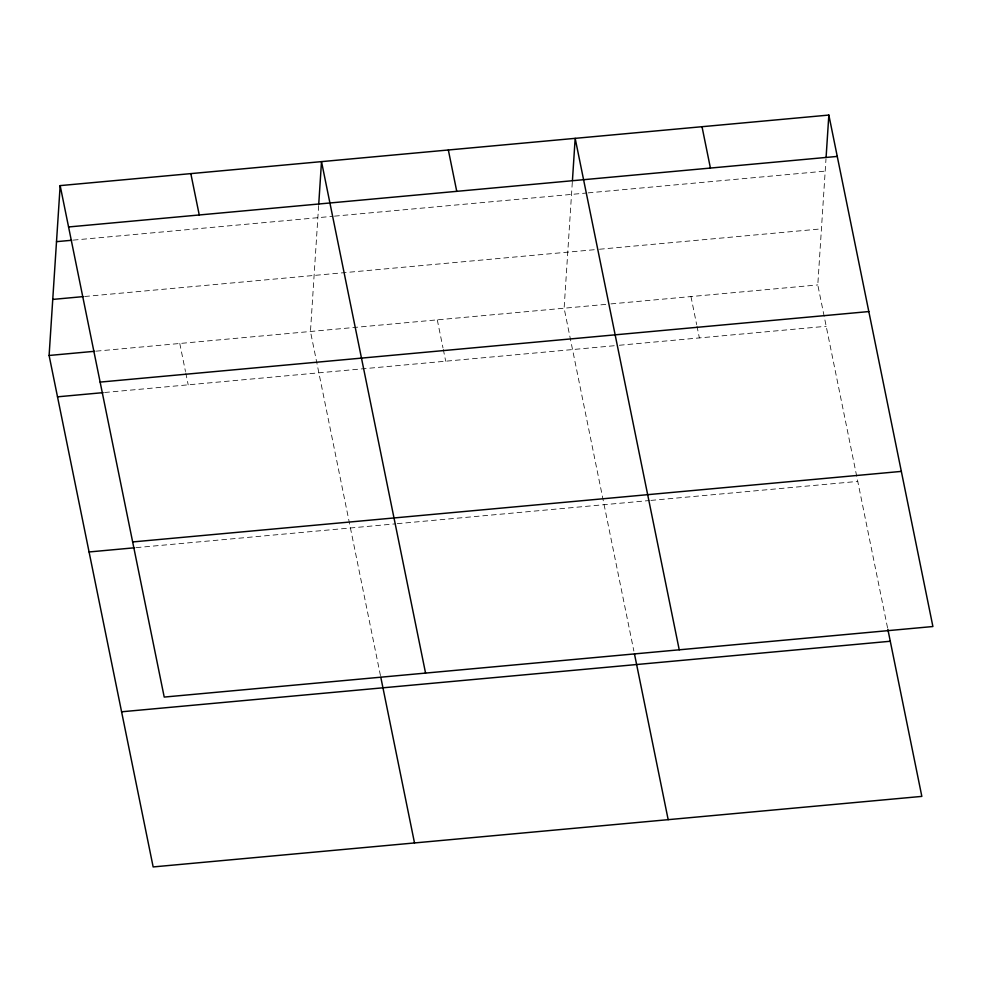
<?xml version="1.0" encoding="UTF-8"?>
<svg xmlns="http://www.w3.org/2000/svg" width="982" height="982" viewBox="0 0 982 982"><rect width="100%" height="100%" fill="white"/><g stroke="black" fill="none" stroke-linecap="round" stroke-linejoin="round"><path stroke-width="0.74" stroke-dasharray="4.91 3.68" d="M318.647 205.557L310.459 331.486L380.513 675.862M572.31 182.284L564.122 308.201L633.881 651.091M887.544 627.805L817.785 284.927L825.985 158.998M73.22 240.124L332.959 216.298M334.469 216.15L586.622 193.012M588.132 192.877L825.199 171.126M84.661 296.49L597.964 249.379M599.474 249.244L821.431 228.867M96.199 351.151L609.417 304.052M610.927 303.904L817.785 284.927M104.62 392.493L617.838 345.406M619.347 345.259L826.206 326.282M136.179 547.637L395.734 523.823M397.244 523.676L649.397 500.538M650.906 500.403L857.765 481.413M690.96 296.564L696.668 324.625M696.962 326.11L699.368 337.918M437.285 319.85L442.992 347.91M443.299 349.383L445.705 361.204M179.78 343.479L185.488 371.54M185.782 373.013L188.188 384.834"/><path stroke-width="1.47" d="M887.851 629.302L921.84 796.39L153.155 866.934L49.1 355.472L60.16 185.61L828.845 115.066L932.9 626.528L164.215 697.073L60.16 185.61M318.745 204.047L321.507 161.625L425.562 673.087M572.42 180.762L575.17 138.352L679.237 649.814M826.083 157.488L828.845 115.066M68.568 226.965L837.253 156.42M56.502 241.658L71.698 240.271M52.746 299.412L83.139 296.625M49.1 355.472L94.689 351.286M100.127 382.096L868.812 311.564M57.508 396.826L103.098 392.64M132.644 541.941L901.341 471.397M89.08 551.958L134.657 547.772M121.596 711.79L890.281 641.258M702.007 126.703L710.416 168.057M634.495 654.073L668.177 819.675M448.344 149.988L456.753 191.343M380.82 677.359L414.514 842.949M190.827 173.618L199.248 214.972"/></g></svg>
